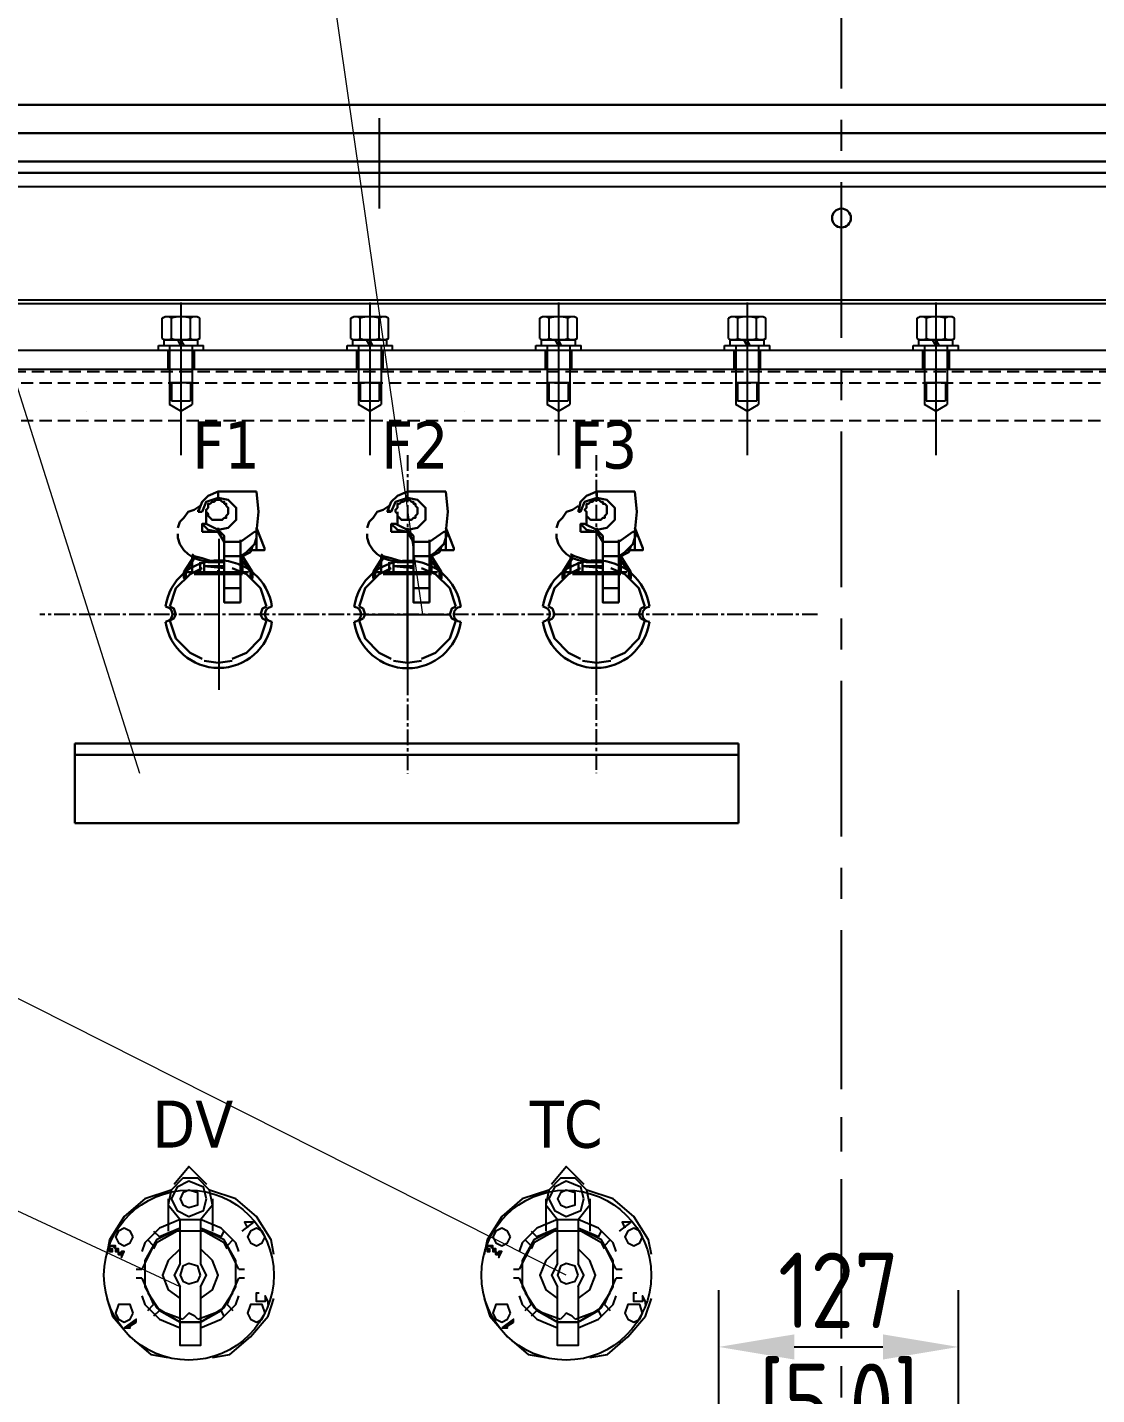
# Model space of a CAD drawing. Header units: millimetres. Extents: x 139713 to 150984, y -162976 to -156169.
# Drawn here: x 141409 to 141975, y -158023 to -157299 of the extents above; entities that cross this region are included whole.
import ezdxf

# ---------------------------------------------------------------- set-up
doc = ezdxf.new("R2010")
doc.units = ezdxf.units.MM
doc.header["$LTSCALE"] = 13
for name, pattern in [('CENTER', [50.8, 31.75, -6.35, 6.35, -6.35]), ('CENTER2', [1.125, 0.75, -0.125, 0.125, -0.125]), ('CENTERX2', [101.6, 63.5, -12.7, 12.7, -12.7]), ('DASHED', [0.75, 0.5, -0.25]), ('HIDDEN', [9.525, 6.35, -3.175])]:
    doc.linetypes.add(name, pattern=pattern)
doc.layers.get('0').update_dxf_attribs({"color": 1, "linetype": 'CENTER'})
for name, color, linetype in [('1', 4, 'Continuous'), ('2', 3, 'Continuous'), ('3中心线层', 1, 'CENTER'), ('4', 2, 'HIDDEN'), ('4虚线层', 6, 'DASHED'), ('粗实线', 4, 'Continuous')]:
    doc.layers.add(name, color=color, linetype=linetype)
doc.layers.add('标注、文本', color=3, linetype='Continuous', lineweight=25)
doc.layers.add('铁心', color=3, linetype='Continuous', lineweight=0)
doc.styles.get("Standard").update_dxf_attribs({"font": 'gbenor.shx', "bigfont": 'gbcbig.shx'})
doc.styles.add('Tahoma$001', font='tahoma.ttf', dxfattribs={"height": 2.159784})
doc.dimstyles.new('1-15', dxfattribs={"dimscale": 20, "dimtxt": 3.5, "dimasz": 2, "dimexe": 1.5, "dimexo": 0.5, "dimgap": 0.5, "dimtad": 1, "dimtoh": 1, "dimdec": 1, "dimdsep": 46, "dimtxsty": 'Standard', "dimcen": 2.5, "dimclrd": 3, "dimclre": 3, "dimclrt": 3, "dimadec": 0, "dimazin": 2, "dimtfac": 1, "dimtdec": 1, "dimtmove": 0, "dimatfit": 2, "dimfxl": 1, "dimarcsym": 0})

# ---------------------------------------------------------------- blocks, each defined once
blk = doc.blocks.new('*D542')
at = {"layer": 'Defpoints', "color": 0, "lineweight": 13, "transparency": 16777216}
for p in [(141901.94, -157997.71), (141774.94, -158055.33), (141901.94, -158055.12)]:
    blk.add_point(p, dxfattribs=at)
at = {"layer": '标注、文本', "color": 3, "lineweight": -2, "transparency": 16777216}
for p, q in [((141774.94, -158045.33), (141774.94, -157967.71)), ((141901.94, -158045.12), (141901.94, -157967.71)), ((141814.94, -157997.71), (141861.94, -157997.71))]:
    blk.add_line(p, q, dxfattribs=at)
at = {"layer": '标注、文本', "color": 3, "lineweight": 13, "transparency": 16777216}
for points in [[(141814.94, -157991.05), (141814.94, -158004.38), (141774.94, -157997.71)], [(141861.94, -157991.05), (141861.94, -158004.38), (141901.94, -157997.71)]]:
    blk.add_solid(points, dxfattribs=at)
at = {"layer": '标注、文本', "color": 3, "transparency": 16777216, "char_height": 40, "attachment_point": 5}
for s, insert in [('127', (141838.44, -157967.71)), ('[5.0]', (141838.44, -158028.55))]:
    blk.add_mtext(s, dxfattribs=dict(at, insert=insert))
blk = doc.blocks.new('A$C0AD52951')
at = {"layer": '粗实线'}
h = blk.add_hatch(color=256, dxfattribs=at)
h.dxf.hatch_style = 2
h.paths.add_polyline_path([(2.19, 41.7), (1.1, 41.7), (2.19, 41.7), (3.29, 40.6), (3.29, 39.5), (4.39, 39.5), (4.39, 38.4), (5.49, 38.4), (5.49, 37.31), (6.58, 39.5), (5.49, 39.5), (4.39, 38.4), (4.39, 39.5), (4.39, 40.6), (3.29, 40.6), (3.29, 41.7)])
h = blk.add_hatch(color=256, dxfattribs=at)
h.dxf.hatch_style = 2
h.paths.add_polyline_path([(1.1, 41.7), (1.1, 40.6), (1.1, 39.5), (2.19, 39.5), (2.19, 40.6), (1.1, 40.6), (1.1, 41.7), (2.19, 41.7)])
h = blk.add_hatch(color=256, dxfattribs=at)
h.dxf.hatch_style = 2
h.paths.add_polyline_path([(6.58, 10.97), (7.68, 10.97), (10.97, 13.17), (10.97, 14.26)])
for points in [[(35.11, 51.57), (39.5, 57.06), (38.4, 62.54), (34.02, 66.93), (28.53, 66.93), (24.14, 62.54), (23.04, 57.06), (27.43, 51.57)], [(25.24, 64.74), (30.72, 71.32), (37.31, 64.74)], [(24.14, 62.54), (14.26, 59.25), (6.58, 52.67), (1.1, 43.89), (0, 38.4)], [(62.54, 38.4), (61.45, 43.89), (55.96, 52.67), (48.28, 59.25), (38.4, 62.54)], [(23.04, 59.25), (23.04, 47.18)], [(39.5, 59.25), (39.5, 47.18)], [(27.43, 51.57), (19.75, 48.28), (14.26, 42.79), (13.17, 39.5)], [(27.43, 35.11), (27.43, 51.57), (35.11, 51.57), (35.11, 35.11)], [(49.38, 39.5), (48.28, 42.79), (42.79, 48.28), (35.11, 51.57)], [(27.43, 48.28), (18.65, 43.89), (14.26, 36.21), (14.26, 26.33), (18.65, 18.65), (27.43, 13.17), (35.11, 13.17), (35.11, 4.39), (27.43, 4.39), (27.43, 13.17)], [(44.99, 40.6), (43.89, 42.79), (36.21, 47.18), (26.33, 47.18), (18.65, 42.79), (17.56, 40.6)], [(35.11, 13.17), (43.89, 18.65), (48.28, 26.33), (48.28, 36.21), (43.89, 43.89), (35.11, 48.28)], [(54.86, 50.47), (50.47, 47.18)], [(54.86, 50.47), (51.57, 50.47), (52.67, 48.28)], [(27.43, 40.6), (23.04, 36.21), (20.85, 30.72), (23.04, 25.24), (27.43, 21.95)], [(35.11, 21.95), (39.5, 25.24), (41.7, 30.72), (39.5, 36.21), (35.11, 40.6)], [(27.43, 35.11), (25.24, 30.72), (27.43, 26.33)], [(35.11, 26.33), (37.31, 30.72), (35.11, 35.11)], [(35.11, 26.33), (35.11, 13.17), (27.43, 13.17), (27.43, 26.33)], [(0, 21.95), (2.19, 15.36), (8.78, 7.68), (16.46, 1.1), (23.04, 0)], [(13.17, 23.04), (14.26, 19.75), (19.75, 14.26), (27.43, 10.97)], [(15.36, 24.14), (19.75, 17.56), (28.53, 14.26)], [(34.02, 14.26), (42.79, 17.56), (47.18, 24.14)], [(35.11, 10.97), (42.79, 14.26), (48.28, 19.75), (49.38, 23.04)], [(39.5, 0), (46.09, 1.1), (53.77, 7.68), (60.35, 15.36), (62.54, 21.95)], [(60.35, 19.75), (60.35, 20.85), (59.25, 23.04), (59.25, 21.95), (59.25, 20.85), (58.16, 20.85), (57.06, 20.85), (55.96, 20.85), (55.96, 21.95), (55.96, 23.04), (55.96, 24.14), (57.06, 24.14)], [(34.02, 14.26), (32.92, 15.36), (30.72, 16.46), (29.63, 15.36), (28.53, 14.26)], [(34.02, 14.26), (32.92, 15.36), (30.72, 16.46), (29.63, 15.36), (28.53, 14.26)]]:
    blk.add_lwpolyline(points, dxfattribs=at)
for points in [[(37.31, 59.25), (36.21, 63.64), (30.72, 65.84), (26.33, 63.64), (24.14, 59.25), (26.33, 54.86), (30.72, 52.67), (36.21, 54.86)], [(34.02, 59.25), (34.02, 61.45), (30.72, 62.54), (28.53, 61.45), (27.43, 59.25), (28.53, 57.06), (30.72, 55.96), (34.02, 57.06)], [(9.88, 44.99), (8.78, 47.18), (6.58, 48.28), (4.39, 47.18), (3.29, 44.99), (4.39, 42.79), (6.58, 41.7), (8.78, 42.79)], [(59.25, 44.99), (58.16, 47.18), (55.96, 48.28), (53.77, 47.18), (52.67, 44.99), (53.77, 42.79), (55.96, 41.7), (58.16, 42.79)], [(2.19, 41.7), (1.1, 41.7), (2.19, 41.7), (3.29, 40.6), (3.29, 39.5), (4.39, 39.5), (4.39, 38.4), (5.49, 38.4), (5.49, 37.31), (6.58, 39.5), (5.49, 39.5), (4.39, 38.4), (4.39, 39.5), (4.39, 40.6), (3.29, 40.6), (3.29, 41.7)], [(1.1, 41.7), (1.1, 40.6), (1.1, 39.5), (2.19, 39.5), (2.19, 40.6), (1.1, 40.6), (1.1, 41.7), (2.19, 41.7)], [(35.11, 30.72), (34.02, 34.02), (30.72, 35.11), (28.53, 34.02), (27.43, 30.72), (28.53, 28.53), (30.72, 27.43), (34.02, 28.53)], [(9.88, 16.46), (8.78, 19.75), (6.58, 19.75), (4.39, 19.75), (3.29, 16.46), (4.39, 14.26), (6.58, 13.17), (8.78, 14.26)], [(59.25, 16.46), (58.16, 19.75), (55.96, 19.75), (53.77, 19.75), (52.67, 16.46), (53.77, 14.26), (55.96, 13.17), (58.16, 14.26)], [(6.58, 10.97), (7.68, 10.97), (10.97, 13.17), (10.97, 14.26)], [(7.68, 10.97), (8.78, 10.97)]]:
    blk.add_lwpolyline(points, close=True, dxfattribs=at)
for points in [[(17.56, 47.18), (17.56, 47.18), (19.75, 44.99), (19.75, 44.99)], [(27.43, 48.28), (27.43, 48.28), (19.75, 44.99), (19.75, 44.99)], [(42.79, 44.99), (42.79, 44.99), (35.11, 48.28), (35.11, 48.28)], [(42.79, 44.99), (42.79, 44.99), (43.89, 47.18), (43.89, 47.18)], [(17.56, 41.7), (17.56, 41.7), (13.17, 32.92), (13.17, 32.92)], [(17.56, 41.7), (17.56, 41.7), (15.36, 43.89), (15.36, 43.89)], [(47.18, 43.89), (47.18, 43.89), (44.99, 41.7), (44.99, 41.7)], [(49.38, 32.92), (49.38, 32.92), (44.99, 41.7), (44.99, 41.7)], [(10.97, 32.92), (10.97, 32.92), (13.17, 32.92), (13.17, 32.92)], [(49.38, 32.92), (49.38, 32.92), (51.57, 32.92), (51.57, 32.92)], [(13.17, 29.63), (13.17, 29.63), (10.97, 29.63), (10.97, 29.63)], [(13.17, 29.63), (13.17, 29.63), (17.56, 19.75), (17.56, 19.75)], [(44.99, 19.75), (44.99, 19.75), (49.38, 29.63), (49.38, 29.63)], [(51.57, 29.63), (51.57, 29.63), (49.38, 29.63), (49.38, 29.63)], [(15.36, 17.56), (15.36, 17.56), (17.56, 19.75), (17.56, 19.75)], [(19.75, 17.56), (19.75, 17.56), (17.56, 15.36), (17.56, 15.36)], [(19.75, 17.56), (19.75, 17.56), (27.43, 13.17), (27.43, 13.17)], [(35.11, 13.17), (35.11, 13.17), (42.79, 17.56), (42.79, 17.56)], [(43.89, 15.36), (43.89, 15.36), (42.79, 17.56), (42.79, 17.56)], [(44.99, 19.75), (44.99, 19.75), (47.18, 17.56), (47.18, 17.56)]]:
    blk.add_open_spline(points, degree=3, dxfattribs=at)

msp = doc.modelspace()

# ---------------------------------------------------------------- linework, layer by layer
for p, q in [((141509.938, -157569.619), (141509.938, -157649.352)), ((141509.938, -157569.805), (141509.938, -157649.537)), ((141609.938, -157569.781), (141609.938, -157649.514)), ((141609.938, -157569.805), (141609.938, -157649.537)), ((141709.938, -157569.619), (141709.938, -157649.352)), ((141709.938, -157569.805), (141709.938, -157649.537))]:
    msp.add_line(p, q)
at = {"layer": '1', "color": 1, "linetype": 'CENTERX2', "lineweight": -3, "ltscale": 0.1}
for p, q in [((141839.938, -159180.184), (141839.938, -156828.595)), ((141839.892, -157993.214), (141839.892, -157826.129))]:
    msp.add_line(p, q, dxfattribs=at)
at = {"layer": '1'}
for p, q in [((141480.013, -157452.734), (141481.343, -157451.966)), ((141480.013, -157463.398), (141480.013, -157452.734)), ((141498.533, -157451.966), (141481.343, -157451.966)), ((141484.975, -157463.398), (141484.975, -157452.734)), ((141494.9, -157463.398), (141494.9, -157452.734)), ((141499.863, -157452.734), (141498.533, -157451.966)), ((141499.863, -157463.398), (141499.863, -157452.734)), ((141580.013, -157452.734), (141581.343, -157451.966)), ((141580.013, -157463.398), (141580.013, -157452.734)), ((141598.533, -157451.966), (141581.343, -157451.966)), ((141584.975, -157463.398), (141584.975, -157452.734)), ((141594.9, -157463.398), (141594.9, -157452.734)), ((141599.863, -157452.734), (141598.533, -157451.966)), ((141599.863, -157463.398), (141599.863, -157452.734)), ((141680.013, -157452.734), (141681.343, -157451.966)), ((141680.013, -157463.398), (141680.013, -157452.734)), ((141698.533, -157451.966), (141681.343, -157451.966)), ((141684.975, -157463.398), (141684.975, -157452.734)), ((141694.9, -157463.398), (141694.9, -157452.734)), ((141699.863, -157452.734), (141698.533, -157451.966)), ((141699.863, -157463.398), (141699.863, -157452.734)), ((141780.013, -157452.734), (141781.343, -157451.966)), ((141780.013, -157463.398), (141780.013, -157452.734)), ((141798.533, -157451.966), (141781.343, -157451.966)), ((141784.975, -157463.398), (141784.975, -157452.734)), ((141794.9, -157463.398), (141794.9, -157452.734)), ((141799.863, -157452.734), (141798.533, -157451.966)), ((141799.863, -157463.398), (141799.863, -157452.734)), ((141880.013, -157452.734), (141881.343, -157451.966)), ((141880.013, -157463.398), (141880.013, -157452.734)), ((141898.533, -157451.966), (141881.343, -157451.966)), ((141884.975, -157463.398), (141884.975, -157452.734)), ((141894.9, -157463.398), (141894.9, -157452.734)), ((141899.863, -157452.734), (141898.533, -157451.966)), ((141899.863, -157463.398), (141899.863, -157452.734)), ((141480.013, -157463.398), (141481.343, -157464.166)), ((141480.938, -157467.166), (141480.938, -157464.166)), ((141480.938, -157464.166), (141498.938, -157464.166)), ((141498.533, -157464.166), (141481.343, -157464.166)), ((141489.938, -157467.166), (141488.238, -157464.166)), ((141491.638, -157467.166), (141489.938, -157464.166)), ((141499.863, -157463.398), (141498.533, -157464.166)), ((141498.938, -157467.166), (141498.938, -157464.166)), ((141580.013, -157463.398), (141581.343, -157464.166)), ((141580.938, -157467.166), (141580.938, -157464.166)), ((141580.938, -157464.166), (141598.938, -157464.166)), ((141598.533, -157464.166), (141581.343, -157464.166)), ((141589.938, -157467.166), (141588.238, -157464.166)), ((141591.638, -157467.166), (141589.938, -157464.166)), ((141599.863, -157463.398), (141598.533, -157464.166)), ((141598.938, -157467.166), (141598.938, -157464.166)), ((141680.013, -157463.398), (141681.343, -157464.166)), ((141680.938, -157467.166), (141680.938, -157464.166)), ((141680.938, -157464.166), (141698.938, -157464.166)), ((141698.533, -157464.166), (141681.343, -157464.166)), ((141689.938, -157467.166), (141688.238, -157464.166)), ((141691.638, -157467.166), (141689.938, -157464.166)), ((141699.863, -157463.398), (141698.533, -157464.166)), ((141698.938, -157467.166), (141698.938, -157464.166)), ((141780.013, -157463.398), (141781.343, -157464.166)), ((141780.938, -157467.166), (141780.938, -157464.166)), ((141780.938, -157464.166), (141798.938, -157464.166)), ((141798.533, -157464.166), (141781.343, -157464.166)), ((141789.938, -157467.166), (141788.238, -157464.166)), ((141791.638, -157467.166), (141789.938, -157464.166)), ((141799.863, -157463.398), (141798.533, -157464.166)), ((141798.938, -157467.166), (141798.938, -157464.166)), ((141880.013, -157463.398), (141881.343, -157464.166)), ((141880.938, -157467.166), (141880.938, -157464.166)), ((141880.938, -157464.166), (141898.938, -157464.166)), ((141898.533, -157464.166), (141881.343, -157464.166)), ((141889.938, -157467.166), (141888.238, -157464.166)), ((141891.638, -157467.166), (141889.938, -157464.166)), ((141899.863, -157463.398), (141898.533, -157464.166)), ((141898.938, -157467.166), (141898.938, -157464.166)), ((141477.938, -157469.666), (141477.938, -157467.166)), ((141477.938, -157467.166), (141501.938, -157467.166)), ((141477.938, -157469.666), (141501.938, -157469.666)), ((141480.938, -157467.166), (141498.938, -157467.166)), ((141483.938, -157467.384), (141483.938, -157492.884)), ((141495.938, -157467.384), (141495.938, -157492.884)), ((141501.938, -157469.666), (141501.938, -157467.166)), ((141577.938, -157469.666), (141577.938, -157467.166)), ((141577.938, -157467.166), (141601.938, -157467.166)), ((141577.938, -157469.666), (141601.938, -157469.666)), ((141580.938, -157467.166), (141598.938, -157467.166)), ((141583.938, -157467.384), (141583.938, -157492.884)), ((141595.938, -157467.384), (141595.938, -157492.884)), ((141601.938, -157469.666), (141601.938, -157467.166)), ((141677.938, -157469.666), (141677.938, -157467.166)), ((141677.938, -157467.166), (141701.938, -157467.166)), ((141677.938, -157469.666), (141701.938, -157469.666)), ((141680.938, -157467.166), (141698.938, -157467.166)), ((141683.938, -157467.384), (141683.938, -157492.884)), ((141695.938, -157467.384), (141695.938, -157492.884)), ((141701.938, -157469.666), (141701.938, -157467.166)), ((141777.938, -157469.666), (141777.938, -157467.166)), ((141777.938, -157467.166), (141801.938, -157467.166)), ((141777.938, -157469.666), (141801.938, -157469.666)), ((141780.938, -157467.166), (141798.938, -157467.166)), ((141783.938, -157467.384), (141783.938, -157492.884)), ((141795.938, -157467.384), (141795.938, -157492.884)), ((141801.938, -157469.666), (141801.938, -157467.166)), ((141877.938, -157469.666), (141877.938, -157467.166)), ((141877.938, -157467.166), (141901.938, -157467.166)), ((141877.938, -157469.666), (141901.938, -157469.666)), ((141880.938, -157467.166), (141898.938, -157467.166)), ((141883.938, -157467.384), (141883.938, -157492.884)), ((141895.938, -157467.384), (141895.938, -157492.884)), ((141901.938, -157469.666), (141901.938, -157467.166)), ((141495.938, -157486.884), (141483.938, -157486.884)), ((141483.938, -157492.884), (141483.938, -157498.42)), ((141495.938, -157492.884), (141495.938, -157498.42)), ((141595.938, -157486.884), (141583.938, -157486.884)), ((141583.938, -157492.884), (141583.938, -157498.42)), ((141595.938, -157492.884), (141595.938, -157498.42)), ((141695.938, -157486.884), (141683.938, -157486.884)), ((141683.938, -157492.884), (141683.938, -157498.42)), ((141695.938, -157492.884), (141695.938, -157498.42)), ((141795.938, -157486.884), (141783.938, -157486.884)), ((141783.938, -157492.884), (141783.938, -157498.42)), ((141795.938, -157492.884), (141795.938, -157498.42)), ((141895.938, -157486.884), (141883.938, -157486.884)), ((141883.938, -157492.884), (141883.938, -157498.42)), ((141895.938, -157492.884), (141895.938, -157498.42))]:
    msp.add_line(p, q, dxfattribs=at)
for centre, radius, start, end in [((141482.548, -157456.535), 4.569, 57.914436, 123.704561), ((141489.938, -157469.966), 18, 73.996597, 106.003403), ((141497.327, -157456.535), 4.569, 56.295439, 122.085564), ((141582.548, -157456.535), 4.569, 57.914436, 123.704561), ((141589.938, -157469.966), 18, 73.996597, 106.003403), ((141597.327, -157456.535), 4.569, 56.295439, 122.085564), ((141682.548, -157456.535), 4.569, 57.914436, 123.704561), ((141689.938, -157469.966), 18, 73.996597, 106.003403), ((141697.327, -157456.535), 4.569, 56.295439, 122.085564), ((141782.548, -157456.535), 4.569, 57.914436, 123.704561), ((141789.938, -157469.966), 18, 73.996597, 106.003403), ((141797.327, -157456.535), 4.569, 56.295439, 122.085564), ((141882.548, -157456.535), 4.569, 57.914436, 123.704561), ((141889.938, -157469.966), 18, 73.996597, 106.003403), ((141897.327, -157456.535), 4.569, 56.295439, 122.085564), ((141482.548, -157459.597), 4.569, 236.295439, 302.558752), ((141489.938, -157446.166), 18, 253.996597, 286.003403), ((141497.327, -157459.597), 4.569, 237.914436, 303.704561), ((141582.548, -157459.597), 4.569, 236.295439, 302.558752), ((141589.938, -157446.166), 18, 253.996597, 286.003403), ((141597.327, -157459.597), 4.569, 237.914436, 303.704561), ((141682.548, -157459.597), 4.569, 236.295439, 302.558752), ((141689.938, -157446.166), 18, 253.996597, 286.003403), ((141697.327, -157459.597), 4.569, 237.914436, 303.704561), ((141782.548, -157459.597), 4.569, 236.295439, 302.558752), ((141789.938, -157446.166), 18, 253.996597, 286.003403), ((141797.327, -157459.597), 4.569, 237.914436, 303.704561), ((141882.548, -157459.597), 4.569, 236.295439, 302.558752), ((141889.938, -157446.166), 18, 253.996597, 286.003403), ((141897.327, -157459.597), 4.569, 237.914436, 303.704561)]:
    msp.add_arc(centre, radius, start, end, dxfattribs=at)
at = {"layer": '2'}
for p, q in [((141484.838, -157486.884), (141484.838, -157496.42)), ((141495.038, -157486.884), (141495.038, -157496.42)), ((141584.838, -157486.884), (141584.838, -157496.42)), ((141595.038, -157486.884), (141595.038, -157496.42)), ((141684.838, -157486.884), (141684.838, -157496.42)), ((141695.038, -157486.884), (141695.038, -157496.42)), ((141784.838, -157486.884), (141784.838, -157496.42)), ((141795.038, -157486.884), (141795.038, -157496.42)), ((141884.838, -157486.884), (141884.838, -157496.42)), ((141895.038, -157486.884), (141895.038, -157496.42))]:
    msp.add_line(p, q, dxfattribs=at)
at = {"layer": '3中心线层', "linetype": 'CENTER2', "lineweight": -3, "ltscale": 10}
msp.add_line((141594.938, -157346.753), (141594.938, -157394.548), dxfattribs=at)
at = {"layer": '3中心线层', "ltscale": 0.02}
for p, q in [((141609.938, -157525.343), (141609.938, -157693.952)), ((141709.938, -157525.182), (141709.938, -157693.79)), ((141827.292, -157609.671), (141415.097, -157609.671))]:
    msp.add_line(p, q, dxfattribs=at)
at = {"layer": '4'}
for p, q in [((141489.938, -157444.384), (141489.938, -157525.184)), ((141589.938, -157444.384), (141589.938, -157525.184)), ((141689.938, -157444.384), (141689.938, -157525.184)), ((141789.938, -157444.384), (141789.938, -157525.184)), ((141889.938, -157444.384), (141889.938, -157525.184))]:
    msp.add_line(p, q, dxfattribs=at)
at = {"layer": '4虚线层'}
for p, q in [((141215.938, -157480.884), (142433.938, -157480.884)), ((141219.938, -157486.884), (142429.938, -157486.884)), ((141219.938, -157506.884), (142429.938, -157506.884))]:
    msp.add_line(p, q, dxfattribs=at)
at = {"layer": '标注、文本'}
for p, q in [((142478.938, -157383.16), (141170.938, -157383.16)), ((142488.938, -157443.16), (141160.938, -157443.16)), ((142488.938, -157445.16), (141160.938, -157445.16)), ((141190.938, -157469.666), (142482.938, -157469.666)), ((141482.938, -157469.666), (141482.938, -157479.666)), ((141496.938, -157469.666), (141496.938, -157479.666)), ((141582.938, -157469.666), (141582.938, -157479.666)), ((141596.938, -157469.666), (141596.938, -157479.666)), ((141682.938, -157469.666), (141682.938, -157479.666)), ((141696.938, -157469.666), (141696.938, -157479.666)), ((141782.938, -157469.666), (141782.938, -157479.666)), ((141796.938, -157469.666), (141796.938, -157479.666)), ((141882.938, -157469.666), (141882.938, -157479.666)), ((141896.938, -157469.666), (141896.938, -157479.666)), ((141166.938, -157479.666), (142482.938, -157479.666)), ((141489.938, -157501.884), (141483.938, -157498.42)), ((141489.938, -157501.884), (141483.938, -157498.42)), ((141489.938, -157501.884), (141483.938, -157498.42)), ((141489.938, -157501.884), (141483.938, -157498.42)), ((141489.938, -157501.884), (141483.938, -157498.42)), ((141489.938, -157501.884), (141483.938, -157498.42)), ((141489.938, -157501.884), (141483.938, -157498.42)), ((141489.938, -157501.884), (141483.938, -157498.42)), ((141484.838, -157496.42), (141495.038, -157496.42)), ((141489.938, -157501.884), (141495.938, -157498.42)), ((141489.938, -157501.884), (141495.938, -157498.42)), ((141489.938, -157501.884), (141495.938, -157498.42)), ((141489.938, -157501.884), (141495.938, -157498.42)), ((141489.938, -157501.884), (141495.938, -157498.42)), ((141489.938, -157501.884), (141495.938, -157498.42)), ((141489.938, -157501.884), (141495.938, -157498.42)), ((141489.938, -157501.884), (141495.938, -157498.42)), ((141589.938, -157501.884), (141583.938, -157498.42)), ((141589.938, -157501.884), (141583.938, -157498.42)), ((141589.938, -157501.884), (141583.938, -157498.42)), ((141589.938, -157501.884), (141583.938, -157498.42)), ((141589.938, -157501.884), (141583.938, -157498.42)), ((141589.938, -157501.884), (141583.938, -157498.42)), ((141589.938, -157501.884), (141583.938, -157498.42)), ((141589.938, -157501.884), (141583.938, -157498.42)), ((141584.838, -157496.42), (141595.038, -157496.42)), ((141589.938, -157501.884), (141595.938, -157498.42)), ((141589.938, -157501.884), (141595.938, -157498.42)), ((141589.938, -157501.884), (141595.938, -157498.42)), ((141589.938, -157501.884), (141595.938, -157498.42)), ((141589.938, -157501.884), (141595.938, -157498.42)), ((141589.938, -157501.884), (141595.938, -157498.42)), ((141589.938, -157501.884), (141595.938, -157498.42)), ((141589.938, -157501.884), (141595.938, -157498.42)), ((141689.938, -157501.884), (141683.938, -157498.42)), ((141689.938, -157501.884), (141683.938, -157498.42)), ((141689.938, -157501.884), (141683.938, -157498.42)), ((141689.938, -157501.884), (141683.938, -157498.42)), ((141689.938, -157501.884), (141683.938, -157498.42)), ((141689.938, -157501.884), (141683.938, -157498.42)), ((141689.938, -157501.884), (141683.938, -157498.42)), ((141689.938, -157501.884), (141683.938, -157498.42)), ((141684.838, -157496.42), (141695.038, -157496.42)), ((141689.938, -157501.884), (141695.938, -157498.42)), ((141689.938, -157501.884), (141695.938, -157498.42)), ((141689.938, -157501.884), (141695.938, -157498.42)), ((141689.938, -157501.884), (141695.938, -157498.42)), ((141689.938, -157501.884), (141695.938, -157498.42)), ((141689.938, -157501.884), (141695.938, -157498.42)), ((141689.938, -157501.884), (141695.938, -157498.42)), ((141689.938, -157501.884), (141695.938, -157498.42)), ((141789.938, -157501.884), (141783.938, -157498.42)), ((141789.938, -157501.884), (141783.938, -157498.42)), ((141789.938, -157501.884), (141783.938, -157498.42)), ((141789.938, -157501.884), (141783.938, -157498.42)), ((141789.938, -157501.884), (141783.938, -157498.42)), ((141789.938, -157501.884), (141783.938, -157498.42)), ((141789.938, -157501.884), (141783.938, -157498.42)), ((141789.938, -157501.884), (141783.938, -157498.42)), ((141784.838, -157496.42), (141795.038, -157496.42)), ((141789.938, -157501.884), (141795.938, -157498.42)), ((141789.938, -157501.884), (141795.938, -157498.42)), ((141789.938, -157501.884), (141795.938, -157498.42)), ((141789.938, -157501.884), (141795.938, -157498.42)), ((141789.938, -157501.884), (141795.938, -157498.42)), ((141789.938, -157501.884), (141795.938, -157498.42)), ((141789.938, -157501.884), (141795.938, -157498.42)), ((141789.938, -157501.884), (141795.938, -157498.42)), ((141889.938, -157501.884), (141883.938, -157498.42)), ((141889.938, -157501.884), (141883.938, -157498.42)), ((141889.938, -157501.884), (141883.938, -157498.42)), ((141889.938, -157501.884), (141883.938, -157498.42)), ((141889.938, -157501.884), (141883.938, -157498.42)), ((141889.938, -157501.884), (141883.938, -157498.42)), ((141889.938, -157501.884), (141883.938, -157498.42)), ((141889.938, -157501.884), (141883.938, -157498.42)), ((141884.838, -157496.42), (141895.038, -157496.42)), ((141889.938, -157501.884), (141895.938, -157498.42)), ((141889.938, -157501.884), (141895.938, -157498.42)), ((141889.938, -157501.884), (141895.938, -157498.42)), ((141889.938, -157501.884), (141895.938, -157498.42)), ((141889.938, -157501.884), (141895.938, -157498.42)), ((141889.938, -157501.884), (141895.938, -157498.42)), ((141889.938, -157501.884), (141895.938, -157498.42)), ((141889.938, -157501.884), (141895.938, -157498.42)), ((141439.938, -157501.884), (141439.938, -157501.884)), ((141589.938, -157501.884), (141589.938, -157501.884)), ((141639.938, -157501.884), (141639.938, -157501.884)), ((141789.938, -157501.884), (141789.938, -157501.884)), ((141889.938, -157501.884), (141889.938, -157501.884)), ((141609.938, -157635.274), (141609.938, -157584.068)), ((141587.535, -157609.671), (141632.341, -157609.671))]:
    msp.add_line(p, q, dxfattribs=at)
at = {"layer": '标注、文本', "color": 4, "lineweight": 30}
for p, q in [((141433.693, -157677.947), (141785.421, -157677.947)), ((141433.693, -157684.054), (141433.693, -157677.947)), ((141785.421, -157677.947), (141785.421, -157684.054)), ((141785.421, -157684.054), (141433.693, -157684.054)), ((141433.693, -157684.054), (141785.421, -157684.054)), ((141433.693, -157720.14), (141433.693, -157684.054)), ((141785.421, -157684.054), (141785.421, -157720.14)), ((141785.421, -157720.14), (141433.693, -157720.14))]:
    msp.add_line(p, q, dxfattribs=at)
at = {"layer": '标注、文本'}
for centre in [(141494.114, -157959.671), (141694.114, -157959.671)]:
    msp.add_circle(centre, 45, dxfattribs=at)
at = {"layer": '粗实线', "lineweight": 30}
for p, q in [((142599.938, -157339.666), (141079.938, -157339.666)), ((142599.938, -157354.666), (141079.938, -157354.666)), ((142599.938, -157369.666), (141079.938, -157369.666)), ((142599.938, -157375.666), (141079.938, -157375.666))]:
    msp.add_line(p, q, dxfattribs=at)
for points in [[(141509.659, -157544.596), (141504.325, -157546.73), (141501.124, -157549.93), (141498.991, -157555.264)], [(141509.659, -157547.797), (141503.258, -157549.93), (141501.124, -157555.264)], [(141509.659, -157544.596), (141509.659, -157547.797)], [(141509.659, -157564.865), (141514.993, -157563.799), (141519.26, -157559.531), (141519.26, -157553.131), (141514.993, -157548.863), (141509.659, -157547.797)], [(141529.928, -157565.932), (141530.995, -157555.264), (141529.928, -157544.596)], [(141609.938, -157544.596), (141604.604, -157546.73), (141601.403, -157549.93), (141599.27, -157555.264)], [(141609.938, -157547.797), (141603.537, -157549.93), (141601.403, -157555.264)], [(141609.938, -157544.596), (141609.938, -157547.797)], [(141609.938, -157564.865), (141615.272, -157563.799), (141619.539, -157559.531), (141619.539, -157553.131), (141615.272, -157548.863), (141609.938, -157547.797)], [(141630.207, -157565.932), (141631.274, -157555.264), (141630.207, -157544.596)], [(141710.217, -157544.596), (141704.883, -157546.73), (141701.683, -157549.93), (141700.616, -157555.264)], [(141710.217, -157547.797), (141703.816, -157549.93), (141701.683, -157555.264)], [(141710.217, -157544.596), (141710.217, -157547.797)], [(141710.217, -157564.865), (141715.551, -157563.799), (141719.818, -157559.531), (141719.818, -157553.131), (141715.551, -157548.863), (141710.217, -157547.797)], [(141730.486, -157565.932), (141731.553, -157555.264), (141730.486, -157544.596)], [(141500.057, -157552.064), (141496.857, -157554.197), (141493.657, -157555.264), (141491.523, -157558.465), (141489.389, -157560.598), (141488.323, -157563.799)], [(141500.057, -157552.064), (141496.857, -157554.197), (141493.657, -157555.264), (141491.523, -157558.465), (141489.389, -157560.598), (141488.323, -157563.799)], [(141498.991, -157554.197), (141498.991, -157555.264)], [(141600.337, -157552.064), (141597.136, -157554.197), (141593.936, -157555.264), (141591.802, -157558.465), (141589.669, -157560.598), (141588.602, -157563.799)], [(141600.337, -157552.064), (141597.136, -157554.197), (141593.936, -157555.264), (141591.802, -157558.465), (141589.669, -157560.598), (141588.602, -157563.799)], [(141600.337, -157554.197), (141600.337, -157555.264)], [(141700.616, -157552.064), (141697.415, -157554.197), (141694.215, -157555.264), (141692.081, -157558.465), (141689.948, -157560.598), (141688.881, -157563.799)], [(141700.616, -157552.064), (141697.415, -157554.197), (141694.215, -157555.264), (141692.081, -157558.465), (141689.948, -157560.598), (141688.881, -157563.799)], [(141700.616, -157554.197), (141700.616, -157555.264)], [(141501.124, -157561.665), (141504.325, -157564.865), (141509.659, -157565.932)], [(141503.258, -157561.665), (141501.124, -157561.665), (141501.124, -157565.932)], [(141512.859, -157571.266), (141512.859, -157568.066), (141509.659, -157564.865)], [(141509.659, -157565.932), (141509.659, -157564.865)], [(141521.393, -157578.734), (141524.594, -157576.6), (141526.727, -157574.467), (141528.861, -157572.333), (141529.928, -157569.133), (141529.928, -157566.999), (141529.928, -157563.799)], [(141521.393, -157578.734), (141524.594, -157576.6), (141526.727, -157574.467), (141528.861, -157572.333), (141529.928, -157569.133), (141529.928, -157566.999), (141529.928, -157563.799)], [(141534.195, -157574.467), (141529.928, -157563.799)], [(141601.403, -157561.665), (141604.604, -157564.865), (141609.938, -157565.932)], [(141603.537, -157561.665), (141601.403, -157561.665), (141601.403, -157565.932)], [(141613.138, -157571.266), (141613.138, -157568.066), (141609.938, -157564.865)], [(141609.938, -157565.932), (141609.938, -157564.865)], [(141621.673, -157578.734), (141624.873, -157576.6), (141627.007, -157574.467), (141629.14, -157572.333), (141630.207, -157569.133), (141631.274, -157566.999), (141630.207, -157563.799)], [(141621.673, -157578.734), (141624.873, -157576.6), (141627.007, -157574.467), (141629.14, -157572.333), (141630.207, -157569.133), (141631.274, -157566.999), (141630.207, -157563.799)], [(141630.207, -157565.932), (141630.207, -157575.533), (141633.407, -157575.533), (141634.474, -157575.533), (141634.474, -157574.467), (141630.207, -157563.799)], [(141701.683, -157561.665), (141704.883, -157564.865), (141710.217, -157565.932)], [(141703.816, -157561.665), (141701.683, -157561.665), (141701.683, -157565.932)], [(141713.417, -157571.266), (141713.417, -157568.066), (141710.217, -157564.865)], [(141710.217, -157565.932), (141710.217, -157564.865)], [(141721.952, -157578.734), (141725.152, -157576.6), (141727.286, -157574.467), (141729.419, -157572.333), (141730.486, -157569.133), (141731.553, -157566.999), (141730.486, -157563.799)], [(141721.952, -157578.734), (141725.152, -157576.6), (141727.286, -157574.467), (141729.419, -157572.333), (141730.486, -157569.133), (141731.553, -157566.999), (141730.486, -157563.799)], [(141730.486, -157565.932), (141730.486, -157575.533), (141733.687, -157575.533), (141734.753, -157575.533), (141734.753, -157574.467), (141730.486, -157563.799)], [(141488.323, -157566.999), (141488.323, -157569.133), (141489.389, -157572.333), (141491.523, -157575.533), (141493.657, -157577.667), (141496.857, -157579.801), (141500.057, -157580.867), (141504.325, -157581.934), (141508.592, -157581.934), (141512.859, -157581.934)], [(141488.323, -157566.999), (141488.323, -157569.133), (141489.389, -157572.333), (141491.523, -157575.533), (141493.657, -157577.667), (141496.857, -157579.801), (141500.057, -157580.867), (141504.325, -157581.934), (141508.592, -157581.934), (141512.859, -157581.934)], [(141509.659, -157565.932), (141512.859, -157571.266)], [(141517.126, -157603.27), (141512.859, -157603.27), (141512.859, -157571.266)], [(141521.393, -157603.27), (141521.393, -157571.266), (141512.859, -157571.266)], [(141529.928, -157565.932), (141528.861, -157565.932), (141521.393, -157571.266)], [(141521.393, -157579.801), (141524.594, -157577.667), (141526.727, -157576.6), (141527.794, -157573.4), (141529.928, -157571.266), (141529.928, -157569.133), (141529.928, -157566.999)], [(141521.393, -157579.801), (141524.594, -157577.667), (141526.727, -157576.6), (141527.794, -157573.4), (141529.928, -157571.266), (141529.928, -157569.133), (141529.928, -157566.999)], [(141529.928, -157565.932), (141529.928, -157575.533), (141533.128, -157575.533), (141534.195, -157575.533), (141534.195, -157574.467)], [(141588.602, -157566.999), (141588.602, -157569.133), (141589.669, -157572.333), (141591.802, -157575.533), (141593.936, -157577.667), (141597.136, -157579.801), (141600.337, -157580.867), (141604.604, -157581.934), (141608.871, -157581.934), (141613.138, -157581.934)], [(141588.602, -157566.999), (141588.602, -157569.133), (141589.669, -157572.333), (141591.802, -157575.533), (141593.936, -157577.667), (141597.136, -157579.801), (141600.337, -157580.867), (141604.604, -157581.934), (141608.871, -157581.934), (141613.138, -157581.934)], [(141609.938, -157565.932), (141613.138, -157571.266)], [(141617.405, -157603.27), (141613.138, -157603.27), (141613.138, -157571.266)], [(141621.673, -157603.27), (141621.673, -157571.266), (141613.138, -157571.266)], [(141630.207, -157565.932), (141629.14, -157565.932), (141621.673, -157571.266)], [(141621.673, -157579.801), (141624.873, -157577.667), (141627.007, -157576.6), (141628.073, -157573.4), (141630.207, -157571.266), (141630.207, -157569.133), (141631.274, -157566.999)], [(141621.673, -157579.801), (141624.873, -157577.667), (141627.007, -157576.6), (141628.073, -157573.4), (141630.207, -157571.266), (141630.207, -157569.133), (141631.274, -157566.999)], [(141688.881, -157566.999), (141688.881, -157569.133), (141689.948, -157572.333), (141692.081, -157575.533), (141694.215, -157577.667), (141697.415, -157579.801), (141700.616, -157580.867), (141704.883, -157581.934), (141709.15, -157581.934), (141713.417, -157581.934)], [(141688.881, -157566.999), (141688.881, -157569.133), (141689.948, -157572.333), (141692.081, -157575.533), (141694.215, -157577.667), (141697.415, -157579.801), (141700.616, -157580.867), (141704.883, -157581.934), (141709.15, -157581.934), (141713.417, -157581.934)], [(141710.217, -157565.932), (141713.417, -157571.266)], [(141717.685, -157603.27), (141713.417, -157603.27), (141713.417, -157571.266)], [(141721.952, -157603.27), (141721.952, -157571.266), (141713.417, -157571.266)], [(141730.486, -157565.932), (141729.419, -157565.932), (141721.952, -157571.266)], [(141721.952, -157579.801), (141725.152, -157577.667), (141727.286, -157576.6), (141728.353, -157573.4), (141730.486, -157571.266), (141730.486, -157569.133), (141731.553, -157566.999)], [(141721.952, -157579.801), (141725.152, -157577.667), (141727.286, -157576.6), (141728.353, -157573.4), (141730.486, -157571.266), (141730.486, -157569.133), (141731.553, -157566.999)], [(141495.79, -157587.268), (141491.523, -157587.268), (141496.857, -157578.734)], [(141492.59, -157587.268), (141496.857, -157579.801)], [(141495.79, -157577.667), (141496.857, -157578.734), (141501.124, -157579.801), (141504.325, -157580.867), (141508.592, -157581.934), (141512.859, -157581.934)], [(141495.79, -157577.667), (141496.857, -157578.734), (141501.124, -157579.801), (141504.325, -157580.867), (141508.592, -157581.934), (141512.859, -157581.934)], [(141529.928, -157575.533), (141525.661, -157575.533)], [(141596.069, -157587.268), (141591.802, -157587.268), (141597.136, -157578.734)], [(141592.869, -157587.268), (141597.136, -157579.801)], [(141596.069, -157577.667), (141597.136, -157578.734), (141601.403, -157579.801), (141604.604, -157580.867), (141608.871, -157581.934), (141613.138, -157581.934)], [(141596.069, -157577.667), (141597.136, -157578.734), (141601.403, -157579.801), (141604.604, -157580.867), (141608.871, -157581.934), (141613.138, -157581.934)], [(141630.207, -157575.533), (141625.94, -157575.533)], [(141696.349, -157587.268), (141692.081, -157587.268), (141697.415, -157578.734)], [(141693.148, -157587.268), (141697.415, -157579.801)], [(141696.349, -157577.667), (141698.482, -157578.734), (141701.683, -157579.801), (141704.883, -157580.867), (141709.15, -157581.934), (141713.417, -157581.934)], [(141696.349, -157577.667), (141698.482, -157578.734), (141701.683, -157579.801), (141704.883, -157580.867), (141709.15, -157581.934), (141713.417, -157581.934)], [(141730.486, -157575.533), (141726.219, -157575.533)], [(141501.124, -157585.135), (141494.723, -157588.335), (141487.256, -157595.803), (141484.055, -157605.404)], [(141491.523, -157587.268), (141491.523, -157590.469), (141492.59, -157590.469), (141492.59, -157587.268)], [(141535.262, -157605.404), (141532.061, -157595.803), (141524.594, -157588.335), (141517.126, -157585.135)], [(141527.794, -157587.268), (141527.794, -157590.469), (141526.727, -157590.469), (141526.727, -157587.268)], [(141601.403, -157585.135), (141595.003, -157588.335), (141587.535, -157595.803), (141584.335, -157605.404)], [(141591.802, -157587.268), (141591.802, -157590.469), (141592.869, -157590.469), (141592.869, -157587.268)], [(141635.541, -157605.404), (141632.341, -157595.803), (141624.873, -157588.335), (141617.405, -157585.135)], [(141628.073, -157587.268), (141628.073, -157590.469), (141627.007, -157590.469), (141627.007, -157587.268)], [(141701.683, -157585.135), (141695.282, -157588.335), (141687.814, -157595.803), (141684.614, -157605.404)], [(141692.081, -157587.268), (141692.081, -157590.469), (141693.148, -157590.469), (141693.148, -157587.268)], [(141735.82, -157605.404), (141732.62, -157595.803), (141725.152, -157588.335), (141717.685, -157585.135)], [(141728.353, -157587.268), (141728.353, -157590.469), (141727.286, -157590.469), (141727.286, -157587.268)], [(141484.055, -157612.871), (141486.189, -157611.805), (141487.256, -157609.671), (141486.189, -157606.471), (141484.055, -157605.404)], [(141535.262, -157605.404), (141533.128, -157606.471), (141532.061, -157609.671), (141533.128, -157611.805), (141535.262, -157612.871)], [(141584.335, -157612.871), (141586.468, -157611.805), (141587.535, -157609.671), (141586.468, -157606.471), (141584.335, -157605.404)], [(141635.541, -157605.404), (141633.407, -157606.471), (141632.341, -157609.671), (141633.407, -157611.805), (141635.541, -157612.871)], [(141684.614, -157612.871), (141686.747, -157611.805), (141687.814, -157609.671), (141686.747, -157606.471), (141684.614, -157605.404)], [(141735.82, -157605.404), (141733.687, -157606.471), (141732.62, -157609.671), (141733.687, -157611.805), (141735.82, -157612.871)], [(141484.055, -157612.871), (141487.256, -157622.473), (141494.723, -157629.94), (141501.124, -157633.141)], [(141517.126, -157633.141), (141524.594, -157629.94), (141532.061, -157622.473), (141535.262, -157612.871)], [(141584.335, -157612.871), (141587.535, -157622.473), (141595.003, -157629.94), (141601.403, -157633.141)], [(141617.405, -157633.141), (141624.873, -157629.94), (141632.341, -157622.473), (141635.541, -157612.871)], [(141684.614, -157612.871), (141687.814, -157622.473), (141695.282, -157629.94), (141701.683, -157633.141)], [(141717.685, -157633.141), (141725.152, -157629.94), (141732.62, -157622.473), (141735.82, -157612.871)], [(141502.191, -157634.207), (141509.659, -157635.274), (141517.126, -157634.207)], [(141602.47, -157634.207), (141609.938, -157635.274), (141617.405, -157634.207)], [(141702.749, -157634.207), (141710.217, -157635.274), (141717.685, -157634.207)]]:
    msp.add_lwpolyline(points, dxfattribs=at)
for points in [[(141509.659, -157548.863), (141508.592, -157548.863), (141507.525, -157549.93), (141506.458, -157549.93), (141505.391, -157550.997), (141504.325, -157550.997), (141504.325, -157552.064), (141504.325, -157553.131), (141503.258, -157554.197), (141503.258, -157555.264), (141504.325, -157556.331), (141504.325, -157557.398), (141505.391, -157558.465), (141506.458, -157559.531), (141507.525, -157559.531), (141508.592, -157559.531), (141509.659, -157559.531), (141510.725, -157559.531), (141511.792, -157559.531), (141512.859, -157558.465), (141513.926, -157558.465), (141513.926, -157557.398), (141514.993, -157556.331), (141514.993, -157555.264), (141514.993, -157554.197), (141514.993, -157553.131), (141513.926, -157552.064), (141513.926, -157550.997), (141512.859, -157550.997), (141512.859, -157549.93), (141511.792, -157549.93), (141510.725, -157548.863)], [(141609.938, -157548.863), (141608.871, -157548.863), (141607.804, -157549.93), (141606.737, -157549.93), (141605.671, -157550.997), (141604.604, -157550.997), (141604.604, -157552.064), (141604.604, -157553.131), (141603.537, -157554.197), (141603.537, -157555.264), (141604.604, -157556.331), (141604.604, -157557.398), (141605.671, -157558.465), (141606.737, -157559.531), (141607.804, -157559.531), (141608.871, -157559.531), (141609.938, -157559.531), (141611.005, -157559.531), (141612.071, -157559.531), (141613.138, -157558.465), (141614.205, -157558.465), (141614.205, -157557.398), (141615.272, -157556.331), (141615.272, -157555.264), (141615.272, -157554.197), (141615.272, -157553.131), (141614.205, -157552.064), (141614.205, -157550.997), (141613.138, -157550.997), (141613.138, -157549.93), (141612.071, -157549.93), (141611.005, -157548.863)], [(141710.217, -157548.863), (141709.15, -157548.863), (141708.083, -157549.93), (141707.017, -157549.93), (141705.95, -157550.997), (141704.883, -157550.997), (141704.883, -157552.064), (141704.883, -157553.131), (141703.816, -157554.197), (141704.883, -157555.264), (141704.883, -157556.331), (141704.883, -157557.398), (141705.95, -157558.465), (141707.017, -157559.531), (141708.083, -157559.531), (141709.15, -157559.531), (141710.217, -157559.531), (141711.284, -157559.531), (141712.351, -157559.531), (141713.417, -157558.465), (141714.484, -157558.465), (141714.484, -157557.398), (141715.551, -157556.331), (141715.551, -157555.264), (141715.551, -157554.197), (141715.551, -157553.131), (141715.551, -157552.064), (141714.484, -157550.997), (141713.417, -157550.997), (141713.417, -157549.93), (141712.351, -157549.93), (141711.284, -157548.863)], [(141522.46, -157587.268), (141522.46, -157586.201)], [(141622.739, -157587.268), (141622.739, -157586.201)], [(141723.019, -157587.268), (141723.019, -157586.201)]]:
    msp.add_lwpolyline(points, close=True, dxfattribs=at)
msp.add_circle((141839.938, -157399.645), 5, dxfattribs=at)
for centre, radius, start, end in [((141509.938, -157609.486), 28.5, 8.048128, 171.951872), ((141609.938, -157609.647), 28.5, 8.048128, 171.951872), ((141709.938, -157609.486), 28.5, 8.048128, 171.951872), ((141481.438, -157609.486), 4, 274.024064, 85.975936), ((141538.438, -157609.486), 4, 94.024064, 265.975936), ((141581.438, -157609.647), 4, 274.024064, 85.975936), ((141638.438, -157609.647), 4, 94.024064, 265.975936), ((141681.438, -157609.486), 4, 274.024064, 85.975936), ((141738.438, -157609.586), 4, 94.024064, 265.975936), ((141509.938, -157609.486), 28.5, 188.048128, 351.951872), ((141609.938, -157609.647), 28.5, 188.048128, 351.951872), ((141709.938, -157609.486), 28.5, 188.048128, 351.951872)]:
    msp.add_arc(centre, radius, start, end, dxfattribs=at)
for points in [[(141509.659, -157544.596), (141509.659, -157544.596), (141529.928, -157544.596), (141529.928, -157544.596)], [(141609.938, -157544.596), (141609.938, -157544.596), (141630.207, -157544.596), (141630.207, -157544.596)], [(141710.217, -157544.596), (141710.217, -157544.596), (141730.486, -157544.596), (141730.486, -157544.596)], [(141498.991, -157555.264), (141498.991, -157555.264), (141501.124, -157555.264), (141501.124, -157555.264)], [(141503.258, -157555.264), (141503.258, -157555.264), (141503.258, -157561.665), (141503.258, -157561.665)], [(141599.27, -157555.264), (141599.27, -157555.264), (141601.403, -157555.264), (141601.403, -157555.264)], [(141604.604, -157555.264), (141604.604, -157555.264), (141604.604, -157561.665), (141604.604, -157561.665)], [(141700.616, -157555.264), (141700.616, -157555.264), (141701.683, -157555.264), (141701.683, -157555.264)], [(141704.883, -157555.264), (141704.883, -157555.264), (141704.883, -157561.665), (141704.883, -157561.665)], [(141503.258, -157561.665), (141503.258, -157561.665), (141509.659, -157564.865), (141509.659, -157564.865)], [(141509.659, -157563.799), (141509.659, -157563.799), (141509.659, -157564.865), (141509.659, -157564.865)], [(141603.537, -157561.665), (141603.537, -157561.665), (141609.938, -157564.865), (141609.938, -157564.865)], [(141609.938, -157563.799), (141609.938, -157563.799), (141609.938, -157564.865), (141609.938, -157564.865)], [(141703.816, -157561.665), (141703.816, -157561.665), (141710.217, -157564.865), (141710.217, -157564.865)], [(141710.217, -157563.799), (141710.217, -157563.799), (141710.217, -157564.865), (141710.217, -157564.865)], [(141509.659, -157565.932), (141509.659, -157565.932), (141501.124, -157565.932), (141501.124, -157565.932)], [(141521.393, -157571.266), (141521.393, -157571.266), (141521.393, -157570.199), (141521.393, -157570.199)], [(141609.938, -157565.932), (141609.938, -157565.932), (141601.403, -157565.932), (141601.403, -157565.932)], [(141621.673, -157571.266), (141621.673, -157571.266), (141621.673, -157570.199), (141621.673, -157570.199)], [(141710.217, -157565.932), (141710.217, -157565.932), (141701.683, -157565.932), (141701.683, -157565.932)], [(141721.952, -157571.266), (141721.952, -157571.266), (141721.952, -157570.199), (141721.952, -157570.199)], [(141495.79, -157587.268), (141495.79, -157587.268), (141495.79, -157578.734), (141495.79, -157578.734)], [(141512.859, -157578.734), (141512.859, -157578.734), (141521.393, -157578.734), (141521.393, -157578.734)], [(141526.727, -157587.268), (141526.727, -157587.268), (141521.393, -157579.801), (141521.393, -157579.801)], [(141522.46, -157587.268), (141522.46, -157587.268), (141522.46, -157578.734), (141522.46, -157578.734)], [(141527.794, -157587.268), (141527.794, -157587.268), (141522.46, -157578.734), (141522.46, -157578.734)], [(141596.069, -157587.268), (141596.069, -157587.268), (141596.069, -157578.734), (141596.069, -157578.734)], [(141613.138, -157578.734), (141613.138, -157578.734), (141621.673, -157578.734), (141621.673, -157578.734)], [(141627.007, -157587.268), (141627.007, -157587.268), (141621.673, -157579.801), (141621.673, -157579.801)], [(141622.739, -157587.268), (141622.739, -157587.268), (141622.739, -157578.734), (141622.739, -157578.734)], [(141628.073, -157587.268), (141628.073, -157587.268), (141622.739, -157578.734), (141622.739, -157578.734)], [(141696.349, -157587.268), (141696.349, -157587.268), (141696.349, -157578.734), (141696.349, -157578.734)], [(141713.417, -157578.734), (141713.417, -157578.734), (141721.952, -157578.734), (141721.952, -157578.734)], [(141727.286, -157587.268), (141727.286, -157587.268), (141721.952, -157579.801), (141721.952, -157579.801)], [(141723.019, -157587.268), (141723.019, -157587.268), (141723.019, -157578.734), (141723.019, -157578.734)], [(141728.353, -157587.268), (141728.353, -157587.268), (141723.019, -157578.734), (141723.019, -157578.734)], [(141496.857, -157587.268), (141496.857, -157587.268), (141509.659, -157587.268), (141509.659, -157587.268)], [(141500.057, -157587.268), (141500.057, -157587.268), (141496.857, -157587.268), (141496.857, -157587.268)], [(141500.057, -157587.268), (141500.057, -157587.268), (141500.057, -157581.934), (141500.057, -157581.934)], [(141502.191, -157587.268), (141502.191, -157587.268), (141502.191, -157580.867), (141502.191, -157580.867)], [(141502.191, -157584.068), (141502.191, -157584.068), (141512.859, -157585.135), (141512.859, -157585.135)], [(141502.191, -157584.068), (141502.191, -157584.068), (141512.859, -157584.068), (141512.859, -157584.068)], [(141508.592, -157587.268), (141508.592, -157587.268), (141525.661, -157587.268), (141525.661, -157587.268)], [(141509.659, -157587.268), (141509.659, -157587.268), (141509.659, -157586.201), (141509.659, -157586.201)], [(141522.46, -157587.268), (141522.46, -157587.268), (141509.659, -157587.268), (141509.659, -157587.268)], [(141597.136, -157587.268), (141597.136, -157587.268), (141609.938, -157587.268), (141609.938, -157587.268)], [(141600.337, -157587.268), (141600.337, -157587.268), (141597.136, -157587.268), (141597.136, -157587.268)], [(141600.337, -157587.268), (141600.337, -157587.268), (141600.337, -157581.934), (141600.337, -157581.934)], [(141602.47, -157587.268), (141602.47, -157587.268), (141602.47, -157580.867), (141602.47, -157580.867)], [(141602.47, -157584.068), (141602.47, -157584.068), (141613.138, -157585.135), (141613.138, -157585.135)], [(141602.47, -157584.068), (141602.47, -157584.068), (141613.138, -157584.068), (141613.138, -157584.068)], [(141608.871, -157587.268), (141608.871, -157587.268), (141625.94, -157587.268), (141625.94, -157587.268)], [(141609.938, -157587.268), (141609.938, -157587.268), (141609.938, -157586.201), (141609.938, -157586.201)], [(141622.739, -157587.268), (141622.739, -157587.268), (141609.938, -157587.268), (141609.938, -157587.268)], [(141697.415, -157587.268), (141697.415, -157587.268), (141710.217, -157587.268), (141710.217, -157587.268)], [(141700.616, -157587.268), (141700.616, -157587.268), (141697.415, -157587.268), (141697.415, -157587.268)], [(141700.616, -157587.268), (141700.616, -157587.268), (141700.616, -157581.934), (141700.616, -157581.934)], [(141702.749, -157587.268), (141702.749, -157587.268), (141702.749, -157580.867), (141702.749, -157580.867)], [(141702.749, -157584.068), (141702.749, -157584.068), (141713.417, -157585.135), (141713.417, -157585.135)], [(141702.749, -157584.068), (141702.749, -157584.068), (141713.417, -157584.068), (141713.417, -157584.068)], [(141709.15, -157587.268), (141709.15, -157587.268), (141726.219, -157587.268), (141726.219, -157587.268)], [(141710.217, -157587.268), (141710.217, -157587.268), (141710.217, -157586.201), (141710.217, -157586.201)], [(141723.019, -157587.268), (141723.019, -157587.268), (141710.217, -157587.268), (141710.217, -157587.268)], [(141496.857, -157588.335), (141496.857, -157588.335), (141522.46, -157588.335), (141522.46, -157588.335)], [(141597.136, -157588.335), (141597.136, -157588.335), (141622.739, -157588.335), (141622.739, -157588.335)], [(141697.415, -157588.335), (141697.415, -157588.335), (141723.019, -157588.335), (141723.019, -157588.335)], [(141512.859, -157595.803), (141512.859, -157595.803), (141521.393, -157595.803), (141521.393, -157595.803)], [(141613.138, -157595.803), (141613.138, -157595.803), (141621.673, -157595.803), (141621.673, -157595.803)], [(141713.417, -157595.803), (141713.417, -157595.803), (141721.952, -157595.803), (141721.952, -157595.803)], [(141512.859, -157603.27), (141512.859, -157603.27), (141521.393, -157603.27), (141521.393, -157603.27)], [(141613.138, -157603.27), (141613.138, -157603.27), (141621.673, -157603.27), (141621.673, -157603.27)], [(141713.417, -157603.27), (141713.417, -157603.27), (141721.952, -157603.27), (141721.952, -157603.27)]]:
    msp.add_open_spline(points, degree=3, dxfattribs=at)
at = {"layer": '铁心'}
for points in [[(141468.044, -157693.952), (141214.861, -156894.973), (141214.861, -156894.973)], [(141618.044, -157609.671), (141515.292, -156894.973), (141515.292, -156894.973)], [(141618.044, -157609.671), (141515.292, -156894.973), (141515.292, -156894.973)], [(141694.114, -157959.671), (140264.425, -157238.251), (140264.425, -157238.251)], [(141489.448, -157965.893), (140264.104, -157394.775), (140264.104, -157394.775)]]:
    msp.add_lwpolyline(points, dxfattribs=at)

# ---------------------------------------------------------------- block references
at = {"layer": '标注、文本', "xscale": 1.4175, "yscale": 1.4175, "zscale": 1.4175}
for p in [(141450.563, -158003.222), (141650.563, -158003.222)]:
    msp.add_blockref('A$C0AD52951', p, dxfattribs=at)

# ---------------------------------------------------------------- texts
at = {"layer": '标注、文本', "style": 'Tahoma$001'}
for s, p in [('F1', (141495.969, -157532.337)), ('F2', (141595.969, -157532.337)), ('F3', (141695.969, -157532.337)), ('DV', (141474.768, -157892.157)), ('TC', (141674.768, -157892.157))]:
    msp.add_text(s, height=25, dxfattribs=at).set_placement(p)

# ---------------------------------------------------------------- dimensions: what is measured, and where the dimension line sits
at = {"layer": '标注、文本'}
dim = msp.add_linear_dim(base=(141901.938, -157997.714), p1=(141774.938, -158055.334), p2=(141901.938, -158055.12), dimstyle='1-15', override={"dimtxt": 2, "dimpost": '\\X'}, dxfattribs=at)
dim.commit()
dim.dimension.update_dxf_attribs({"geometry": '*D542', "text_midpoint": (141838.438, -157997.714)})

doc.saveas('drawing.dxf')
